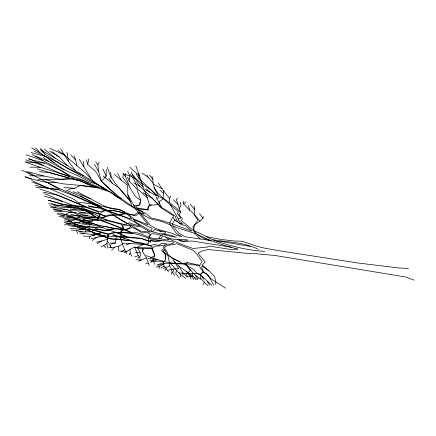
<?xml version="1.0" encoding="UTF-8"?>
<svg xmlns="http://www.w3.org/2000/svg" width="436" height="436" viewBox="0 0 436 436"><rect width="100%" height="100%" fill="white"/><g stroke="black" fill="none" stroke-linecap="round" stroke-linejoin="round"><path stroke-width="0.65" d="M118.674 250.602L118.75 246.149L122.521 244.127L120.685 238.884L121.164 235.375L120.777 231.036L123.541 228.922L122.778 224.747L127.023 225.488L131.65 224.883L136.615 226.453L140.904 226.578L150.491 232.219L140.528 231.069L114.668 215.989L110.935 212.806L98.901 207.907L88.127 205.77M123.279 175.125L122.739 177.365L129.356 186.025L125.644 176.64L125.71 173.294M156.878 265.121L163.233 262.69L165.402 259.698L165.958 254.602L161.473 250.215L163.347 249.207L163.244 247.414L164.296 245.811L166.628 244.623L158.541 246.057L154.464 246.187L152.496 248.765L154.758 255.529L153.276 259.12L150.812 262.625M150.556 242.045L150.622 240.628L153.559 241.446L158.791 241.528L161.107 240.405M110.095 246.591L110.183 245.01L107.419 241.25M147.014 209.596L149.423 205.013L154.802 205.024L159.238 203.83L159.696 201.138L162.862 199.35L163.816 190.652M194.015 205.956L194.767 209.841L194.423 214.436L199.955 221.134L194.472 224.949L193.513 230.23L195.35 233.952L200.146 238.955M151.565 204.833L148.224 206.462L148.365 209.716L137.662 208.114L135.482 206.877L139.972 204.353L140.774 200.462L136.708 188.581L129.17 181.06L129.645 175.261L127.601 171.125M169.228 202.68L169.637 198.44L170.917 195.917M120.619 238.563L121.35 231.298L123.562 229.952M107.463 248.177L106.951 243.457L107.894 234.159L101.855 232.731L92.743 235.538M111.251 244.062L115.42 242.939L116.292 236.792L126.843 236.808L141.079 238.399L149.341 241.026L150.006 240.078M186.014 264.08L190.608 264.211L199.666 265.889L200.189 267.835L202.942 271.099L202.533 272.516L200.833 274.244L200.238 277.977L207.661 285.553M192.303 276.462L192.794 273.437L195.126 273.247L200.833 274.244M89.434 238.808L89.86 236.323L94.879 234.895L101.065 232.399L92.459 229.979M118.216 197.366L101.31 181.213L96.372 172.345L87.68 164.318L88.781 158.906M140.06 202.32L139.395 205.274L135.885 205.83L133.601 204.865L127.792 194.641L127.666 185.371L114.237 174.433M142.169 251.234L142.894 248.171L139.144 248.242L134.555 247.495M164.476 249.577L167.969 255.605L169.315 262.477L172.285 265.279L176.536 270.358L175.735 273.416L179.191 278.19M171.261 274.44L172.051 271.89L171.37 268.914L169.446 265.688L169.315 262.477M215.215 284.474L215.945 282.141L214.55 276.462L208.855 270.751L202.233 265.11L205.214 261.916L199.143 254.651L198.293 252.994L203.023 250.727L208.119 249.496L246.945 253.36L256.711 253.812L275.269 255.512L405.071 276.893L414.2 280.141M199.955 221.134L202.985 218.06L203.519 216.534M158.96 268.587L159.723 266.429L164.683 263.578L183.256 263.382L187.518 262.69L199.764 265.208L202.064 261.638L197.301 254.493L193.317 250.4L176.825 243.659C172.841 245.697 167.282 243.631 164.285 247.85L166.476 250.913L168.498 255.202L173.152 258.395L193.944 269.552L196.565 272.952L201.606 275.879L212.005 285.476M123.824 211.487L123.41 212.643L112.646 210.495L105.256 210.392L99.55 211.64C79.221 205.171 60.184 194.936 39.616 188.99M151.15 231.222L152.202 228.486M129.296 254.853L130.151 252.984L129.966 249.512L134.593 247.098L140.054 247.822L152.246 247.926L152.05 246.46L143.689 244.024L134.964 242.563L131.138 240.503L113.104 234.47M203.132 284.719L204.43 282.01M169.5 223.292L172.612 217.591M158.41 197.11L157.2 199.579L156.235 196.854M148.491 238.53L148.66 238.209M149.107 237.364L151.297 233.838C159.658 233.064 166.934 239.032 175.239 239.397C179.528 239.686 183.927 238.966 188.123 240.094L183.627 241.157L179.85 240.132L178.727 239.435M172.193 224.382L174.673 219.809M141.896 211.346C126.369 204.244 113.9 192.499 101.31 181.213L98.656 171.566L97.887 164.781L99.272 162.285M148.856 236.999L150.213 234.682L148.632 233.195L144.812 232.344L142.343 233.026L134.888 228.431L131.77 227.538L125.601 230.039L115.142 228.889L105.621 230.786L95.359 229.009L91.255 231.778L79.624 232.012M160.693 235.375L159.113 237.816L159.271 238.715M179.142 208.572L180.978 205.765L180.324 202.108M152.78 231.816L154.524 229.385L161.652 231.516M160.677 238.661L162.388 236.285M177.615 198.407L176.346 199.465L180.635 212.495L178.918 214.692L182.39 218.594L181.272 220.605L194.085 231.091M111.649 250.242L114.63 247.147L118.75 246.149M101.31 181.213L106.221 176.128L106.161 169.266M211.4 241.043C203.781 238.688 195.088 235.762 192.859 227.036L197.982 220.202L192.816 212.735L189.54 210.103L183.67 203.961L185.752 201.819M164.688 270.576L166.378 268.843L164.061 266.189L163.233 262.69M137.645 258.276L139.242 256.739L138.299 255.605L134.593 247.098M130.964 226.175L128.724 228.3L125.475 229.603C105.212 227.603 85.26 222.464 66.212 215.264M200.811 274.021L202.822 272.124L206.588 273.841L209.503 277.367L213.722 285.291M42.984 192.096L57.765 195.208L85.331 206.735L63.612 204.419L48.271 200.206L64.048 204.871L87.042 207.58L98.416 212.125L99.74 216.986L93.598 217.651L79.706 216.774L77.101 218.948L71.635 220.938L66.926 221.87M187.518 262.69L185.85 264.047L190.548 270.211L195.263 275.111L198.14 278.844M121.322 252.041L124.609 249.648L122.521 244.127M164.574 249.964L163.015 251.092L166.067 254.7M60.778 215.836L65.144 215.003L68.692 212.523L75.286 212.692L87.947 215.902L101.157 218.213L109.055 215.755L118.87 215.057M92.17 240.487L96.667 237.413L102.618 236.317M101.076 246.563L103.757 245.632L106.951 243.457M169.446 265.688L166.492 267.611L163.075 268.353M124.26 252.913L129.966 249.512M160.808 268.042L164.061 266.189M150.502 257.927L154.758 255.529L151.712 248.607M97.233 243.435L101.768 240.906L107.425 239.326L108.749 234.47C121.044 229.816 135.896 233.086 147.706 237.882C155.87 240.945 164.841 239.969 173.299 242.078L173.948 242.966L169.212 244.302L161.571 243.157L159.216 245.283L153.875 244.542L150.316 245.659L140.31 242.52L133.716 241.855L128.86 240.16L112.472 239.391L108.531 238.503L91.418 231.603L68.158 220.213M143.689 244.024L137.329 247.168L140.169 252.798L140.665 256.521M68.196 189.289L74.452 188.303L80.54 185.442L98.144 188.063L110.232 192.069L127.699 204.233L135.531 208.849L141.193 211.231L144.321 214.169L138.501 212.158L135.738 213.727L134.402 215.117L124.936 213.269L120.069 209.542L100.318 206.135L94.1 203.814L80.349 195.677M101.157 218.213L105.338 216.256L99.354 214.054M170.187 204.435L178.395 219.041L180.668 218.011L177.463 213.536L178.428 211.733L162.868 198.375L155.935 195.257L151.505 190.39L136.19 179.18L130.026 175.871L123.562 174.051M138.664 261.142L146.409 257.861L149.259 265.464M82.29 222.627L88.606 222.431L92.977 220.741L99.125 220.235M82.459 234.105L84.061 233.483L94.879 234.895M134.539 257.017L138.299 255.605M126.14 244.95L130.113 243.544L144.278 244.514L148.611 243.49L148.583 238.198M79.554 228.382L85.107 227.941L90.17 226.186L88.606 222.431M79.27 222.077L83.445 220.72L92.977 220.741M64.348 220.066C76.469 216.376 87.718 225.565 99.746 226.284C108.798 230.797 119.006 232.443 127.775 237.555L141.319 238.476L150.774 242.176L150.295 239.942L155.053 240.972L159.581 240.536L159.505 240.078M62.337 217.406L63.945 216.915L90.568 218.719L100.029 220.447L109.065 223.477L119.039 227.45L132.631 233.494C124.167 233.38 116.521 230.775 108.341 233.996L93.048 229.772L81.472 229.369L70.234 228.23M157.848 265.475L164.683 263.578M96.449 242.296L101.768 240.906M71.444 230.055L76.632 230.59L81.472 229.369L92.219 229.549L80.698 225.57L64.136 222.442M125.105 213.111L119.491 214.512L108.526 215.046L105.692 216L88.268 210.381L81.636 207.65M91.271 238.737L96.667 237.413M64.337 224.965L70.174 223.564M145.875 263.726L148.338 263.17M156.371 267.17L159.723 266.429M167.026 270.38L172.901 269.088L178.667 268.74L172.378 258.308L167.735 254.94M120.02 214.855L125.257 213.809L127.988 214.305L131.923 219.172C117.197 214.359 102.422 209.117 88.699 201.901C67.662 192.407 46.619 182.864 26.569 171.359M88.503 227.548L97.893 227.963L105.425 226.48L113.774 228.573L105.485 230.448L95.359 229.009M66.523 216.888L79.739 215.046L87.947 215.902M150.78 261.823C162.241 259.164 173.479 264.935 185.044 263.78L190.548 270.211L188.254 272.456L193.873 279.394M63.83 218.752L72.976 217.608M80.464 225.325L92.563 223.848M164.465 234.753L166.835 234.475L172.084 235.663L176.476 237.326L168.421 235.816L151.99 231.69L137.814 223.537L134.506 220.976L132.876 218.136L126.206 212.632L121.862 210.501L109.643 208.223L102.88 205.421L77.254 191.704M161.636 233.914L165.375 233.505L165.282 232.148L158.84 230.758M187.578 276.855L191.546 276.419M53.77 205.781L64.048 204.871M77.145 227.232L90.17 226.186M54.751 211.705L62.032 211.138L75.286 212.692M70.327 209.127L86.263 210.893L98.612 219.259C87.216 221.281 77.139 213.945 67.209 209.558L59.797 210.098L53.165 208.877M108.804 247.572L114.63 247.147M57.138 213.308L60.386 213.144L72.981 216.24M178.433 272.751L186.128 273.677L192.794 273.437M101.283 220.098L106.493 219.924L125.464 224.78L129.432 222.818L133.579 224.42L140.179 225.826L133.983 221.619L125.454 217.439L111.899 212.414L77.543 197.366L58.898 189.889L44.407 187.693L35.093 185.284M64.942 221.156L71.635 220.938M37.698 179.785L77.096 178.967L82.415 180.482L92.116 185.496L98.367 187.573L89.702 185.137L80.028 180.875L72.943 179.267M110.292 243.048L115.42 242.939M68.703 210.239L77.259 210.087M97.288 235.876L104.88 235.903L128.266 237.429M48.445 182.493L56.162 182.553L63.149 183.839L80.54 185.442M29.937 167.157L40.145 167.271L69.602 176.324L60.947 170.422L32.22 154.589M79.63 212.97L85.788 213.057L93.369 213.798L106.493 219.924M135.231 252.727L140.169 252.798M29.414 175.757L43.883 176.03L60.588 179.272L74.071 178.231L58.598 172.781M79.897 233.402L84.061 233.483M216.883 241.348L220.796 241.435L250.335 246.416M35.719 187.475L44.407 187.693L59.536 189.54L47.693 182.717L31.768 179.103L25.452 177.054M119.469 251.092L127.127 251.278M136.136 259.807L141.324 259.987M131.138 240.503L125.263 240.285L117.616 239.102L110.63 238.585M83.456 236.061L89.86 236.323M57.688 214.659L65.144 215.003M122.331 243.179L130.113 243.544M57.536 162.17C73.848 172.596 91.467 180.727 107.992 190.794L94.939 185.594L80.562 179.147L71.733 176.487L60.947 170.422L44.913 163.162L24.896 161.898L40.145 167.271M58.953 216.594L63.945 216.915M54.996 206.719L74.589 208.065L97.539 213.569M408.554 268.581L397.616 267.824L357.476 262.941L280.882 251L265.976 248.433L257.703 246.514L242.16 241.206L234.159 240.994L221.799 239.538L206.855 236.77M74.714 222.622L87.761 223.657M63.978 187.491L74.452 188.303M152.496 248.765L143.924 248.166L142.474 251.387L146.409 257.861M84.148 216.992L95.244 217.984L99.321 216.594L100.253 213.471C107.305 207.007 117.676 211.847 125.612 213.569M80.11 185.496L96.438 187.071M79.347 202.353L95.871 204.38M50.516 207.149L67.209 209.558M264.766 251.381C248.466 250.433 232.595 246.536 217.133 241.451C209.34 239.032 202.838 233.854 195.072 231.429M39.36 171.626L49.551 172.727L69.744 177.948M78.338 231.331L82.568 231.799M149.81 260.194L156.388 260.946M137.482 208.773L148.262 210.076M88.977 206.697L98.901 207.907M147.853 258.39L157.222 259.524L164.971 261.687M210.234 240.465L184.848 236.715L178.733 233.124L172.863 225.952M68.212 225.559L76.48 226.725M213.231 239.822C228.453 242.165 244.302 242.291 258.39 249.354M231.249 247.217L209.939 243.773L207.22 243.806L205.133 243.075L191.529 240.966L182.94 241.909L177.076 239.419M66.125 206.332L75.074 207.781M53.41 209.721L62.032 211.138M48.679 203.634L74.589 208.065M74 225.341L82.382 226.824M78.077 211.662L85.788 213.057M74.142 222.028L79.924 223.107M91.462 226.676L97.893 227.963M88.268 210.381L68.921 206.043M92.999 233.249L104.88 235.903M72.981 179L78.84 180.34L90.029 185.098M69.068 217.15L76.425 218.959M28.814 159.129L44.913 163.162M112.586 235.2L124.407 238.165M105.637 220.185L121.666 224.377L122.996 228.905M31.076 152.589L46.08 156.644L58.015 162.454L67.885 168.405L83.821 175.822L95.103 182.537M28.76 171.86L43.883 176.03M45.044 179.43L56.162 182.553M123.917 212.948L135.76 215.907L139.002 212.817L151.014 219.008L161.996 221.499L177.081 227.641L195.126 233.494M70.654 214.196L79.706 216.774M68.109 178.041L37.376 168.852M44.232 196.113C62.882 201.138 81.745 207.1 97.746 218.245C108.569 223.537 120.167 227.161 131.111 232.301C140.179 231.756 147.412 238.127 156.186 238.906C160.573 237.784 164.754 240.558 169.092 239.773L165.707 237.075M110.221 238.612C95.549 233.707 81.27 227.587 66.321 223.423M97.059 184.21L89.718 181.965L78.197 175.899L64.157 169.773L48.805 161.434L43.159 157.505M78.938 219.324L83.445 220.72M83.39 219.755L89.135 221.553L99.746 226.284M197.077 234.11C209.978 240.885 223.777 245.659 237.958 249.098L230.595 249.436L209.438 246.149L207.59 247.027L193.039 248.482L184.82 245.615L171.337 240.007L168.803 238.132M134.043 220.044L137.394 221.101L151.679 228.17M25.964 159.947L43.584 165.702L58.108 172.422M26.018 154.758L42.521 160.464M51.595 203.574L55.143 204.811M49.868 205.65L55.617 207.656M145.837 255.545L157.222 259.524M68.201 221.559L77.014 224.802M24.994 176.591L31.768 179.103M32.733 182.259L48.603 188.205L74.409 199.508L80.496 204.473M35.321 156.017L48.805 161.434M82.895 219.052L89.135 221.553M44.685 193.628L62.424 201.334M116.156 232.502L126.843 236.808M72.943 191.611L90.47 198.718M133.051 218.883L148.169 224.834L138.773 212.942M82.775 209.067L93.369 213.798M31.724 180.613L48.603 188.205M65.858 189.878L86.475 199.263L100.318 206.135M34.357 151.303L46.08 156.644M49.644 148.18L64.544 155.112L85.57 172.967L94.481 182.335L111.305 192.647L116.145 196.271L121.535 198.838M21.8 170.187L33.218 175.501M172.7 258.368L179.419 261.584M28.416 158.333L43.584 165.702M133.885 183.082L139.858 186.237L161.685 207.547L166.835 210.419L175.397 216.354L176.673 220.344L179.932 223.423L182.837 224.104L179.142 220.845L178.395 219.041M153.401 184.155L161.996 188.728L169.637 198.44M145.15 189.535L156.088 195.65M31.637 147.946L39.507 152.322L64.157 169.773M210.043 278.135L225.635 288.234M41.447 150.207L55.437 158.306L83.821 175.822M49.382 151.096L59.285 156.987L67.122 165.369M143.024 192.674L152.6 198.549M115.093 216.338L127.181 223.788M174.727 220.126L181.932 224.922L184.978 225.33L191.829 231.124C178.384 226.333 165.239 220.6 151.183 217.989L146.556 214.049L141.645 211.008M97.62 184.717L104.051 188.739M40.085 149.494L44.995 154.104L58.015 162.454M103.081 175.942L112.199 183.191L118.728 187.698L130.931 202.119M208.855 270.751L202.026 265.96L201.748 268.216L203.852 272.178L207.465 274.68L210.13 277.857M142.065 173.065L148.649 177.692L153.118 183.164C155.614 197.786 172.378 201.819 180.635 212.495M174.024 261.371L178.744 265.96L197.622 279.71M57.672 150.213L64.544 155.112M48.134 158.519L54.178 162.955M51.971 151.608L59.285 156.987M140.774 200.462L135.073 196.238L129.083 186.139M195.263 275.111L200.74 279.22M176.536 270.358L180.079 274.097L185.654 278.424M129.743 225.232L130.816 226.071M44.134 149.036L55.437 158.306M129.895 167.364L139.52 175.904L143.106 186.979L147.417 197.955L149.423 205.013M146.224 188.902L149.995 192.281M147.417 197.955L138.005 189.36L134.593 180.597L130.408 174.569M136.097 173.817L139.198 178.853L156.78 194.985L158.263 195.421L153.826 187.524M173.468 199.868L178.041 204.457M160.285 190.254L163.598 193.589M178.744 265.96L182.902 272.734L186.739 276.702M143.106 186.979L132.729 175.975L131.356 171.937M70.975 154.993L75.657 160.017L76.949 165.789M103.757 245.632L105.806 247.899M151.782 197.508L160.982 207.874L173.441 215.733L173.027 217.673L175.174 220.294M129.835 200.129L117.257 185.921L111.147 177.534L107.338 167.38M135.612 209.155L138.179 212.119M35.665 147.766L39.507 152.322M140.774 213.858L150.507 225.57L156.971 229.004L172.678 233.527L177.218 235.582L181.948 236.59L176.705 233.772L169.991 224.616M122.729 172.988L125.644 176.64M199.514 213.7L202.985 218.06M190.189 204.043L194.767 209.841M136.196 181.578L139.858 186.237M172.051 271.89L174.929 275.617M132.413 174.253L136.19 179.18M60.664 148.84L68.436 161.456L75.608 170.841M149.57 174.929L152.807 179.229L153.118 183.164M40.673 148.202L44.995 154.104M95.658 161.663L97.887 164.781M186.559 271.465L190.428 276.931L190.935 279.204M146.67 174.885L148.649 177.692M138.174 210.065L140.098 212.79M166.378 268.843L168.498 271.868M108.902 178.231L112.199 183.191M158.154 182.749L161.996 188.728M207.209 281.28L209.689 285.231M79.357 159.38L90.797 178.122M201.606 275.879L203.667 279.307M94.34 164.192L98.656 171.566M124.609 249.648L126.843 253.616M130.151 252.984L131.95 256.314M117.725 173.517L121.241 180.204M157.794 200.097L161.685 207.547M194.047 276.865L195.475 279.683M133.601 204.865L134.779 207.383M102.869 168.939L106.221 176.128M139.242 256.739L140.305 259.011M186.128 273.677L187.398 276.642M127.59 177.12L129.17 181.06M172.901 269.088L174.144 272.331M127.792 194.641L132.19 206.419M135.836 165.898L139.52 175.904M74.191 155.99L75.657 160.017M110.183 245.01L111.147 247.866M180.079 274.097L181.098 277.263M151.968 176.493L152.807 179.229M123.126 227.837L123.595 229.412M76.632 230.59L77.526 233.691M86.442 159.761L87.68 164.318M188.401 205.498L189.54 210.103M153.276 259.12L154.42 264.249M183.158 201.023L183.67 203.961M66.975 152.235L68.436 161.456M85.107 227.941L85.652 232.001M138.708 173.55L139.198 178.853M110.69 172.193L111.147 177.534M164.988 254.041L165.402 259.698M83.641 161.342L83.848 166.797M182.902 272.734L182.946 275.067"/></g></svg>
